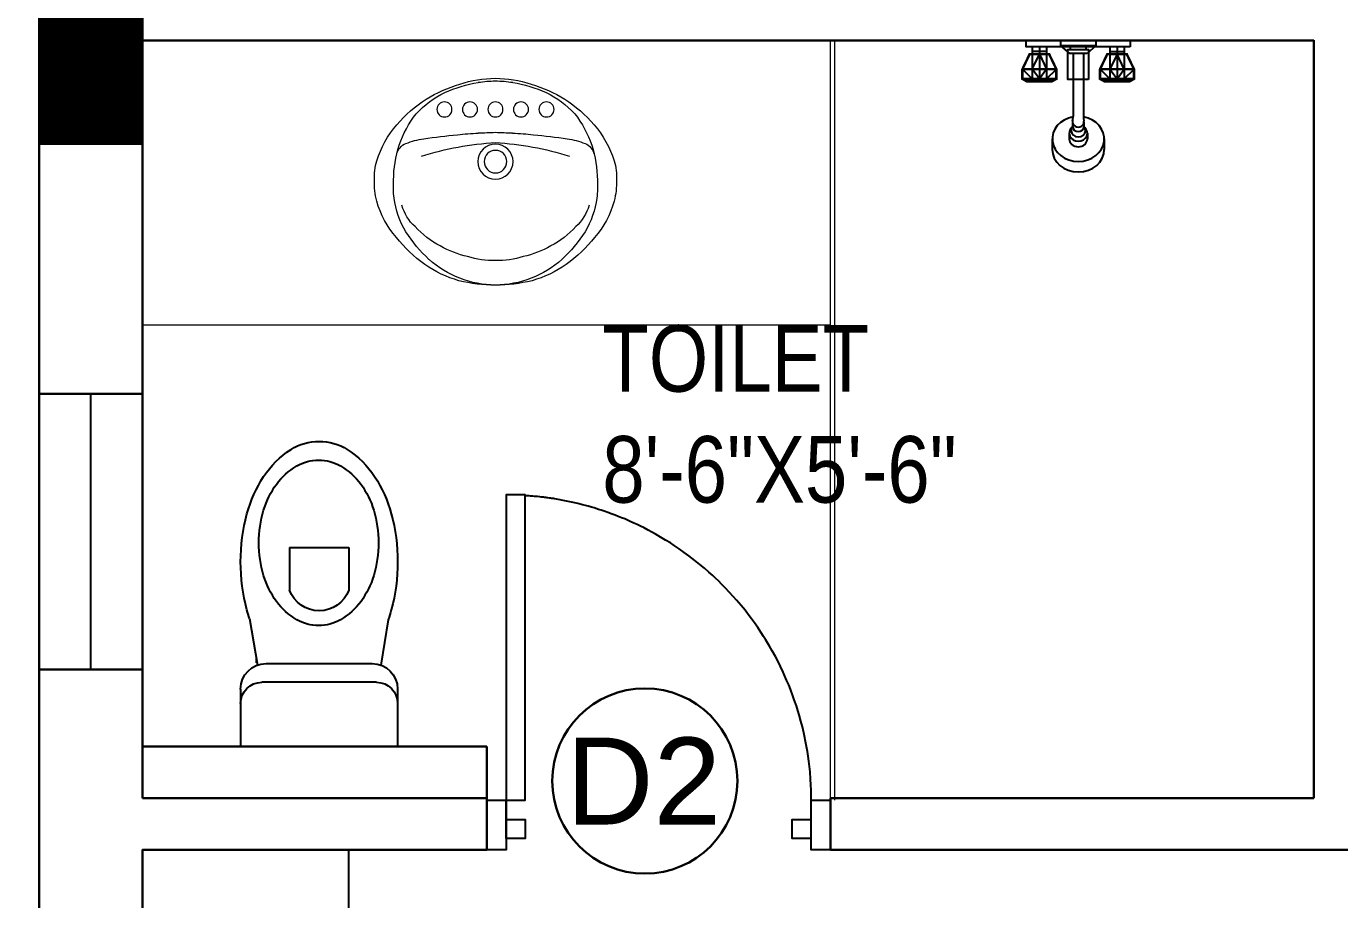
# Model space of a CAD drawing. Extents: x 187966 to 202201, y 659574 to 1343694.
# Drawn here: x 192259.1 to 192373.5, y 665301.5 to 665377.6 of the extents above; entities that cross this region are included whole.
import ezdxf

# ---------------------------------------------------------------- set-up
doc = ezdxf.new("R2010")
doc.units = 0
doc.header["$MEASUREMENT"] = 0
doc.header["$PDMODE"] = 32
doc.linetypes.add('DOT2', pattern=[3.175, 0, -3.175])
for name, color, linetype in [('A-Door', 144, 'Continuous'), ('ELE', 7, 'Continuous'), ('FURN', 250, 'Continuous'), ('FURNITURE', 250, 'Continuous')]:
    doc.layers.add(name, color=color, linetype=linetype)
for name, color, linetype, lineweight in [('A-Wall', 7, 'Continuous', 30), ('HATCH', 8, 'Continuous', 20), ('Layer3', 170, 'Continuous', 13), ('P-SANIT', 53, 'Continuous', 9), ('sill', 32, 'Continuous', 25), ('Text', 55, 'Continuous', 25), ('TILE', 252, 'Continuous', 0), ('WINDOW', 147, 'Continuous', 25)]:
    doc.layers.add(name, color=color, linetype=linetype, lineweight=lineweight)
doc.styles.add('AA_03.50', font='ARIALN.TTF', dxfattribs={"height": 8})
doc.styles.add('jag', font='arial.ttf')
doc.styles.get("Standard").update_dxf_attribs({"font": 'stylu.ttf', "height": 7})
doc.dimstyles.new('AA_03.50', dxfattribs={"dimtxt": 9, "dimasz": 3.25, "dimexe": 1.75, "dimexo": 3.375, "dimgap": 0.09, "dimtad": 0, "dimdec": 0, "dimzin": 3, "dimdsep": 46, "dimlunit": 4, "dimtxsty": 'AA_03.50', "dimblk": 'DOTSMALL', "dimcen": 0.09, "dimclre": 7, "dimadec": 0, "dimazin": 0, "dimtfac": 1, "dimtdec": 0, "dimtofl": 0, "dimtmove": 0, "dimatfit": 3, "dimfxl": 1, "dimtolj": 1, "dimtzin": 0, "dimlwd": -1, "dimarcsym": 0})

# ---------------------------------------------------------------- blocks, each defined once
blk = doc.blocks.new('BD')
at = {"layer": 'FURN'}
blk.add_lwpolyline([(166042.03, 672824.71), (166059.99, 672824.71), (166059.99, 672806.71), (166042.03, 672806.71), (166042.03, 672824.71)], dxfattribs=at)
blk = doc.blocks.new('qwewerer')
at = {"layer": 'ELE', "color": 30}
for p, q in [((5777.8647, -153.8252), (5777.8647, -153.9319)), ((5778.0138, -153.8252), (5778.0138, -153.9319)), ((5778.0724, -154.1163), (5777.8062, -154.1163)), ((5777.7423, -154.1802), (5777.7423, -154.3243)), ((5777.7955, -154.1632), (5778.083, -154.1632)), ((5778.1363, -154.1802), (5778.1363, -154.3243)), ((5778.1363, -154.3243), (5777.7423, -154.3243))]:
    blk.add_line(p, q, dxfattribs=at)
for points in [[(5777.9393, -153.5586, 0.142494), (5777.8688, -153.5791, 0.10717), (5777.8, -153.6472, 0.078641), (5777.7582, -153.7405, 0.066012), (5777.7423, -153.8609, 0.066012), (5777.7582, -153.9814, 0.019964), (5777.766, -154.0063, 0.10717)], [(5778.1136, -154.0031, 0.017373), (5778.1203, -153.9814, 0.066012), (5778.1363, -153.8609, 0.066012), (5778.1203, -153.7405, 0.078641), (5778.0786, -153.6472, 0.10717), (5778.0098, -153.5791, 0.142494), (5777.9393, -153.5586, 0.142494)]]:
    blk.add_lwpolyline(points, format="xyb", dxfattribs=at)
blk.add_lwpolyline([(5777.9404, -153.6057, 0.130744), (5777.8857, -153.6203, 0.106529), (5777.8342, -153.6665, 0.083979), (5777.8023, -153.7312, 0.07291), (5777.7903, -153.8133, 0.07291), (5777.8023, -153.8954, 0.083979), (5777.8342, -153.9601, 0.106529), (5777.8857, -154.0063, 0.130744), (5777.9404, -154.0209, 0.130744), (5777.9952, -154.0063, 0.106529), (5778.0466, -153.9601, 0.083979), (5778.0785, -153.8954, 0.07291), (5778.0906, -153.8133, 0.07291), (5778.0785, -153.7312, 0.083979), (5778.0466, -153.6665, 0.106529), (5777.9952, -153.6203, 0.130744)], format="xyb", close=True, dxfattribs=at)
for points in [[(5778.0138, -153.8252), (5777.8647, -153.8252)], [(5777.766, -154.0063), (5777.7846, -154.1201)], [(5778.1136, -154.0031), (5778.0941, -154.1201)]]:
    blk.add_lwpolyline(points, dxfattribs=at)
for centre, radius, start, end in [((5777.9393, -153.9044), 0.0794, 200.2256, 339.7744), ((5777.8062, -154.1802), 0.0639, 90, 180), ((5778.0724, -154.1802), 0.0639, 0, 90), ((5777.7955, -154.2165), 0.0532, 90, 180), ((5778.083, -154.2165), 0.0532, 0, 90)]:
    blk.add_arc(centre, radius, start, end, dxfattribs=at)
at = {"layer": 'TILE', "linetype": 'Continuous', "lineweight": 5}
for p, q in [((5777.8787, -153.9551), (5777.8787, -153.9559)), ((5778.0984, -154.0945), (5778.0984, -154.1148))]:
    blk.add_line(p, q, dxfattribs=at)
blk = doc.blocks.new('s')
for p, q in [((59167.8, 41466.4), (59167.8, 41456.4)), ((59235.8, 41456.4), (59167.8, 41456.4)), ((59167.8, 41456.4), (59184.8, 41441.4)), ((59235.8, 41456.4), (59218.8, 41441.4)), ((59235.8, 41466.4), (59235.8, 41456.4)), ((59218.8, 41441.4), (59184.8, 41441.4)), ((59191.8, 41441.4), (59191.8, 41320.6)), ((59211.8, 41441.4), (59211.8, 41320.6)), ((59190.8, 41309.8), (59190.8, 41301)), ((59212.8, 41309.8), (59212.8, 41301)), ((59184.3, 41288.4), (59184.3, 41277.4)), ((59219.3, 41288.4), (59219.3, 41277.4)), ((59151.8, 41277.4), (59151.8, 41257.2)), ((59251.8, 41277.4), (59251.8, 41257.2))]:
    blk.add_line(p, q)
for centre, start, end in [((59141.8, 41320.6), 349.3898, 0), ((59261.8, 41320.6), 180, 190.6102)]:
    blk.add_arc(centre, 50, start, end)
for centre, major_axis, ratio, start_param, end_param in [((59201.8, 41277.4), (50, 0), 0.866025, 1.772154, 7.652624), ((59201.8, 41309.8), (11, 0), 0.875834, 2.978972, 6.445806), ((59201.8, 41288.4), (17.5, 0), 0.866025, 2.351309, 7.073469), ((59201.8, 41293.4), (14, 0), 0.866025, 2.474568, 6.95021), ((59201.8, 41301), (11, 0), 0.875834, 3.141593, 6.283185), ((59201.8, 41257.2), (50, 0), 0.866025, 3.141593, 6.283185), ((59201.8, 41277.4), (17.5, 0), 0.866025, 3.141593, 6.283185)]:
    blk.add_ellipse(centre, major_axis=major_axis, ratio=ratio, start_param=start_param, end_param=end_param)
blk = doc.blocks.new('SHOWER MIXER-P')
for p, q in [((-15, -17), (-15, -12)), ((15, -17), (15, -12))]:
    blk.add_line(p, q)
for points in [[(-100, -12), (100, -12), (100, 0), (-100, 0)], [(-20, -75), (20, -75), (20, -17), (-20, -17)]]:
    blk.add_lwpolyline(points, close=True)
blk = doc.blocks.new('EREWRRWE')
at = {"layer": 'FURNITURE'}
for p, q in [((158119.89, 672801.88), (158119.89, 672799.09)), ((158120.52, 672801.88), (158120.52, 672799.09)), ((158121.15, 672801.88), (158121.15, 672799.09)), ((158126.65, 672801.88), (158126.65, 672799.09)), ((158127.28, 672801.88), (158127.28, 672799.09)), ((158127.91, 672801.88), (158127.91, 672799.09)), ((158121.15, 672801.46), (158119.89, 672801.46)), ((158119.89, 672799.93), (158120.52, 672801.24)), ((158120.52, 672801.24), (158121.15, 672799.93)), ((158126.65, 672801.46), (158127.91, 672801.46)), ((158127.28, 672801.24), (158126.65, 672799.93)), ((158127.91, 672799.93), (158127.28, 672801.24)), ((158119.89, 672799.09), (158119.04, 672799.93)), ((158120.52, 672799.09), (158119.89, 672799.93)), ((158121.15, 672799.93), (158120.52, 672799.09)), ((158121.15, 672799.09), (158122, 672799.93)), ((158126.65, 672799.09), (158125.8, 672799.93)), ((158126.65, 672799.93), (158127.28, 672799.09)), ((158127.28, 672799.09), (158127.91, 672799.93)), ((158127.91, 672799.09), (158128.76, 672799.93))]:
    blk.add_line(p, q, dxfattribs=at)
at = {"layer": 'FURNITURE', "const_width": 0.215}
for points in [[(158119.04, 672799.09), (158119.41, 672798.88), (158121.63, 672798.88), (158122, 672799.09), (158122, 672799.93), (158121.37, 672801.24), (158119.67, 672801.24), (158119.04, 672799.93)], [(158128.76, 672799.09), (158128.39, 672798.88), (158126.17, 672798.88), (158125.8, 672799.09), (158125.8, 672799.93), (158126.43, 672801.24), (158128.13, 672801.24), (158128.76, 672799.93)]]:
    blk.add_lwpolyline(points, close=True, dxfattribs=at)
for points in [[(158122, 672799.93), (158119.04, 672799.93)], [(158125.8, 672799.93), (158128.76, 672799.93)], [(158122, 672799.09), (158119.04, 672799.09)], [(158125.8, 672799.09), (158128.76, 672799.09)]]:
    blk.add_lwpolyline(points, dxfattribs=at)
at = {"layer": 'FURNITURE', "xscale": 0.0452994030559635, "yscale": 0.0452994030559635, "zscale": 0.0452994030559635}
blk.add_blockref('SHOWER MIXER-P', (158123.9, 672802.42), dxfattribs=at)
at = {"layer": 'FURNITURE', "extrusion": (0, 0, -1), "xscale": 0.0452994030559635, "yscale": 0.0452994030559635, "zscale": -0.0452994030559635}
blk.add_blockref('s', (-160805.7, 670924.02), dxfattribs=at)
blk = doc.blocks.new('OVALIN PLANTA Nº 2')
at = {"layer": 'P-SANIT'}
for centre, radius in [((-0.1016, -0.162), 0.015), ((-0.0508, -0.162), 0.015), ((0, -0.162), 0.015), ((0.0508, -0.162), 0.015), ((0.1016, -0.162), 0.015), ((0, -0.266), 0.035), ((0, -0.266), 0.0225)]:
    blk.add_circle(centre, radius, dxfattribs=at)
for centre, radius, start, end in [((0.0034, -0.345), 0.2451, 90.7986, 107.628), ((-0.0034, -0.345), 0.2451, 72.372, 89.2014), ((-0.0092, -0.3099), 0.2037, 116.7862, 136.849), ((0.0162, -0.3992), 0.3006, 106.8214, 120.9058), ((0.0169, -0.399), 0.2954, 99.9925, 113.5157), ((0.0087, -0.4019), 0.297, 91.669, 98.331), ((-0.0087, -0.4019), 0.297, 81.669, 88.331), ((-0.0169, -0.399), 0.2954, 66.4843, 80.0075), ((-0.0162, -0.3992), 0.3006, 59.0942, 73.1786), ((0.0092, -0.3099), 0.2037, 43.151, 63.2138), ((0.0314, -0.3937), 0.3041, 123.9103, 138.5833), ((-0.0314, -0.3937), 0.3041, 41.4167, 56.0897), ((0.0027, -0.2979), 0.2049, 141.5769, 161.5925), ((-0.0027, -0.2979), 0.2049, 18.4075, 38.4231), ((-0.0417, -0.3252), 0.2039, 139.4152, 162.642), ((-0.0021, -0.8268), 0.6186, 92.9716, 96.8438), ((-0.0269, 0.1154), 0.3245, 268.7043, 274.7481), ((0.0269, 0.1154), 0.3245, 265.2519, 271.2957), ((0.0021, -0.8268), 0.6186, 83.1562, 87.0284), ((0.0417, -0.3252), 0.2039, 17.358, 40.5848), ((0.0391, -0.3064), 0.2422, 162.407, 179.1897), ((-0.1674, -0.2578), 0.03, 111.7839, 166.7564), ((-0.1217, -0.3722), 0.1532, 97.9638, 111.7839), ((0.0328, -0.8211), 0.594, 93.1697, 107.6655), ((0.0716, -1.7537), 1.5482, 95.4652, 97.9638), ((-0.0328, -0.8211), 0.594, 72.3345, 86.8303), ((-0.0716, -1.7537), 1.5482, 82.0362, 84.5348), ((0.1217, -0.3722), 0.1532, 68.2161, 82.0362), ((0.1674, -0.2578), 0.03, 13.2436, 68.2161), ((-0.0391, -0.3064), 0.2422, 0.8103, 17.593), ((-0.1344, -0.2962), 0.1068, 162.642, 183.6576), ((0.1344, -0.2962), 0.1068, 356.3424, 17.358), ((-0.1066, -0.3091), 0.1345, 177.3925, 195.3301), ((-0.0279, -0.3153), 0.1755, 175.9697, 187.6164), ((0.0279, -0.3153), 0.1755, 352.3836, 4.0303), ((0.1066, -0.3091), 0.1345, 344.6699, 2.6075), ((-0.0259, -0.3151), 0.1776, 187.6164, 210.8024), ((0.0259, -0.3151), 0.1776, 329.1976, 352.3836), ((-0.0596, -0.2962), 0.1833, 195.3301, 221.2175), ((-0.0995, -0.3288), 0.0902, 195.555, 227.7101), ((0.0995, -0.3288), 0.0902, 312.2899, 344.445), ((0.0596, -0.2962), 0.1833, 318.7825, 344.6699), ((0.0069, -0.2583), 0.2587, 217.8305, 235.1979), ((0.0739, -0.241), 0.3015, 213.186, 226.814), ((-0.031, -0.2788), 0.1741, 222.0906, 243.055), ((0.031, -0.2788), 0.1741, 296.945, 317.9094), ((-0.0739, -0.241), 0.3015, 313.186, 326.814), ((-0.0069, -0.2583), 0.2587, 304.8021, 322.1695), ((-0.01, -0.258), 0.2024, 240.4039, 257.0248), ((0.01, -0.258), 0.2024, 282.9752, 299.5961), ((-0.0155, -0.2956), 0.2153, 234.441, 254.5665), ((0.0049, -0.306), 0.2069, 228.423, 248.4383), ((-0.0057, -0.3022), 0.1609, 252.0048, 272.03), ((0.0057, -0.3022), 0.1609, 267.97, 287.9952), ((-0.0049, -0.306), 0.2069, 291.5617, 311.577), ((0.0155, -0.2956), 0.2153, 285.4335, 305.559), ((0, -0.2078), 0.3042, 256.1489, 270.0051), ((0.0028, -0.3035), 0.2085, 249.2189, 269.2227), ((-0.0028, -0.3035), 0.2085, 270.7773, 290.7811), ((0, -0.2078), 0.3042, 269.9949, 283.8511)]:
    blk.add_arc(centre, radius, start, end, dxfattribs=at)
blk = doc.blocks.new('EGVSVS')
at = {"layer": 'A-Wall'}
h = blk.add_hatch(dxfattribs=at)
h.set_pattern_fill('ANSI31', color=256, style=0)
h.set_pattern_definition([(45, (0, 0), (-0.088388347648, 0.088388347648), [])])
h.paths.add_polyline_path([(188258.49, 672097.51), (188258.49, 672106.51), (188240.49, 672106.51), (188240.49, 672097.51)])
blk.add_lwpolyline([(188240.49, 672106.51), (188258.49, 672106.51), (188258.49, 672097.51), (188240.49, 672097.51)], close=True, dxfattribs=at)
blk = doc.blocks.new('_DotSmall')
at = {"color": 0, "linetype": 'ByBlock', "const_width": 0.5}
blk.add_lwpolyline([(-0.0625, 0, 1), (0.0625, 0, 1)], format="xyb", close=True, dxfattribs=at)
blk = doc.blocks.new('*D155')
at = {"layer": 'A-Wall', "color": 7, "linetype": 'DOT2', "lineweight": -2, "transparency": 16777216}
for p, q in [((192256.84, 665345.58), (192236.05, 665345.58)), ((192256.84, 665321.58), (192236.05, 665321.58))]:
    blk.add_line(p, q, dxfattribs=at)
at = {"layer": 'A-Wall', "color": 0, "transparency": 16777216}
for p, q in [((192237.8, 665345.58), (192237.8, 665342.46)), ((192237.8, 665321.58), (192237.8, 665324.71))]:
    blk.add_line(p, q, dxfattribs=at)
at = {"layer": 'DEFPOINTS', "color": 0, "transparency": 16777216}
for p in [(192260.21, 665345.58), (192237.8, 665321.58), (192260.21, 665321.58)]:
    blk.add_point(p, dxfattribs=at)
at = {"layer": 'A-Wall', "color": 0, "transparency": 16777216, "xscale": 3.25, "yscale": 3.25, "zscale": 3.25}
for p, rotation in [((192237.8, 665345.58), 90), ((192237.8, 665321.58), 270)]:
    blk.add_blockref('_DotSmall', p, dxfattribs=dict(at, rotation=rotation))
at = {"layer": 'A-Wall', "color": 0, "transparency": 16777216, "insert": (192237.8, 665333.58), "char_height": 8, "attachment_point": 5, "rotation": 90, "style": 'AA_03.50'}
blk.add_mtext('\\A1;2\'-0"', dxfattribs=at)

msp = doc.modelspace()

# ---------------------------------------------------------------- linework, layer by layer
at = {"layer": 'A-Door'}
msp.add_lwpolyline([(192329.11, 665305.86), (192327.45, 665305.86), (192327.45, 665310.18), (192329.11, 665310.18), (192329.11, 665305.86), (192327.45, 665305.86), (192327.45, 665306.86), (192325.79, 665306.86), (192325.79, 665308.52), (192327.45, 665308.52), (192327.45, 665310.18), (192327.44, 665311.05), (192327.42, 665311.53), (192327.39, 665312.01), (192327.34, 665312.65), (192327.29, 665313.12), (192327.23, 665313.58), (192327.17, 665314.01), (192327.11, 665314.44), (192327.03, 665314.87), (192326.95, 665315.3), (192326.86, 665315.77), (192326.79, 665316.06), (192326.67, 665316.57), (192326.54, 665317.07), (192326.39, 665317.62), (192326.27, 665318), (192326.15, 665318.39), (192325.97, 665318.92), (192325.85, 665319.28), (192325.63, 665319.84), (192325.48, 665320.24), (192325.3, 665320.65), (192325.15, 665320.99), (192325, 665321.34), (192324.77, 665321.82), (192324.58, 665322.19), (192324.33, 665322.69), (192324.05, 665323.19), (192323.81, 665323.6), (192323.46, 665324.19), (192323.3, 665324.44), (192323.09, 665324.76), (192322.79, 665325.22), (192322.5, 665325.64), (192322.24, 665325.99), (192321.96, 665326.36), (192321.68, 665326.72), (192321.35, 665327.13), (192320.95, 665327.6), (192320.69, 665327.89), (192320.28, 665328.34), (192320.02, 665328.61), (192319.67, 665328.97), (192319.36, 665329.28), (192319.12, 665329.51), (192318.87, 665329.74), (192318.53, 665330.05), (192318.14, 665330.39), (192317.75, 665330.71), (192317.3, 665331.07), (192316.79, 665331.46), (192316.39, 665331.76), (192315.95, 665332.07), (192315.5, 665332.37), (192315.19, 665332.58), (192314.76, 665332.84), (192314.33, 665333.1), (192313.93, 665333.33), (192313.57, 665333.53), (192313.25, 665333.7), (192312.89, 665333.89), (192312.58, 665334.04), (192312.29, 665334.18), (192312.01, 665334.31), (192311.69, 665334.46), (192311.45, 665334.56), (192311.2, 665334.67), (192310.93, 665334.78), (192310.63, 665334.9), (192310.37, 665335), (192310.11, 665335.1), (192309.72, 665335.24), (192309.72, 665335.24), (192309.4, 665335.35), (192309.16, 665335.43), (192308.91, 665335.51), (192308.91, 665335.51), (192308.54, 665335.63), (192308.3, 665335.7), (192308.3, 665335.7), (192308.03, 665335.78), (192308.03, 665335.78), (192307.79, 665335.84), (192307.79, 665335.84), (192307.53, 665335.91), (192307.53, 665335.91), (192307.13, 665336.01), (192307.13, 665336.01), (192306.72, 665336.11), (192306.72, 665336.11), (192306.28, 665336.2), (192305.84, 665336.29), (192305.7, 665336.32), (192305.59, 665336.34), (192305.4, 665336.37), (192305.27, 665336.39), (192305.08, 665336.42), (192304.99, 665336.44), (192304.84, 665336.46), (192304.75, 665336.47), (192304.65, 665336.49), (192304.52, 665336.51), (192304.41, 665336.52), (192304.33, 665336.53), (192304.23, 665336.55), (192304.14, 665336.56), (192304.04, 665336.57), (192303.92, 665336.58), (192303.81, 665336.6), (192303.62, 665336.62), (192303.47, 665336.63), (192303.34, 665336.64), (192303.19, 665336.66), (192303.11, 665336.66), (192303, 665336.67), (192302.87, 665336.68), (192302.75, 665336.69), (192302.66, 665336.69), (192302.53, 665336.76), (192300.87, 665336.76), (192300.87, 665305.86), (192299.21, 665305.86), (192299.21, 665310.18), (192300.87, 665310.18), (192300.87, 665308.52), (192302.53, 665308.52), (192302.53, 665306.86), (192300.87, 665306.86), (192300.87, 665310.18), (192302.53, 665310.18), (192302.53, 665336.76)], dxfattribs=at)
at = {"layer": 'A-Wall'}
for p, q in [((192371.21, 665376.36), (192371.21, 665310.36)), ((192269.21, 665345.58), (192260.21, 665345.58)), ((192269.21, 665321.58), (192260.21, 665321.58)), ((192299.21, 665314.86), (192269.21, 665314.86)), ((192299.21, 665305.86), (192299.21, 665314.86)), ((192299.21, 665310.36), (192269.21, 665310.36)), ((192371.21, 665310.36), (192329.11, 665310.36)), ((192329.11, 665305.86), (192329.11, 665310.36)), ((192299.21, 665305.86), (192269.21, 665305.86)), ((192371.21, 665305.86), (192329.11, 665305.86)), ((192371.21, 665305.86), (192448.92, 665305.86))]:
    msp.add_line(p, q, dxfattribs=at)
for points in [[(192260.21, 665422.32), (192260.21, 664930.02)], [(192371.21, 665376.32), (192269.21, 665376.32), (192269.21, 665310.36)], [(192269.21, 665305.86), (192269.21, 665170.86)]]:
    msp.add_lwpolyline(points, dxfattribs=at)
at = {"layer": 'ELE', "linetype": 'ByBlock', "lineweight": 30}
msp.add_circle((192312.96, 665311.86), 8.06, dxfattribs=at)
at = {"layer": 'HATCH'}
for p, q in [((192329.11, 665351.58), (192329.11, 665376.32)), ((192269.21, 665351.58), (192329.11, 665351.58))]:
    msp.add_line(p, q, dxfattribs=at)
at = {"layer": 'Layer3'}
for p, q in [((192329.11, 665310.18), (192329.11, 665376.32)), ((192329.51, 665310.18), (192329.51, 665376.32))]:
    msp.add_line(p, q, dxfattribs=at)
at = {"layer": 'sill'}
for p, q in [((192260.21, 665345.58), (192260.21, 665321.58)), ((192269.21, 665321.58), (192269.21, 665345.58))]:
    msp.add_line(p, q, dxfattribs=at)
at = {"layer": 'WINDOW'}
msp.add_line((192264.71, 665321.58), (192264.71, 665345.58), dxfattribs=at)

# ---------------------------------------------------------------- block references
at = {"layer": 'A-Wall', "rotation": 270}
msp.add_blockref('EGVSVS', (-479837.29, 853625.81), dxfattribs=at)
at = {"layer": 'A-Wall', "xscale": -1}
msp.add_blockref('EREWRRWE', (350474.59, -7426.1), dxfattribs=at)
at = {"layer": 'ELE', "xscale": -34.69827985391021, "yscale": 34.69827985391021, "zscale": 34.69827985391021}
msp.add_blockref('qwewerer', (392769.15, 670669.65), dxfattribs=at)
at = {"layer": 'P-SANIT', "xscale": -43.70907628163695, "yscale": 43.70907628163695, "zscale": 43.70907628163695}
msp.add_blockref('OVALIN PLANTA Nº 2', (192299.95, 665377.41), dxfattribs=at)
at = {"layer": 'Text', "xscale": -1}
msp.add_blockref('BD', (358329.2, -7518.85), dxfattribs=at)

# ---------------------------------------------------------------- texts
at = {"layer": 'Text', "insert": (192309.25, 665343.78), "char_height": 5.7945, "width": 35.5068, "attachment_point": 4}
msp.add_mtext('{\\fArial Narrow|b0|i0|c0|p15;TOILET\\P8\'-6"X5\'-6"}', dxfattribs=at)
at = {"layer": 'Text', "insert": (192306.08, 665315.64), "char_height": 7.5716, "width": 212.5439, "attachment_point": 1, "style": 'jag'}
msp.add_mtext('D2{\\H0.8193x; }^I', dxfattribs=at)

# ---------------------------------------------------------------- dimensions: what is measured, and where the dimension line sits
at = {"layer": 'A-Wall'}
dim = msp.add_linear_dim(base=(192237.8, 665321.58), p1=(192260.21, 665345.58), p2=(192260.21, 665321.58), angle=90, dimstyle='AA_03.50', override={"dimtxt": 8, "dimdec": 1, "dimtdec": 1, "dimfxl": 0.1}, dxfattribs=at)
dim.commit()
dim.dimension.update_dxf_attribs({"geometry": '*D155', "text_midpoint": (192237.8, 665333.58)})

doc.saveas('drawing.dxf')
